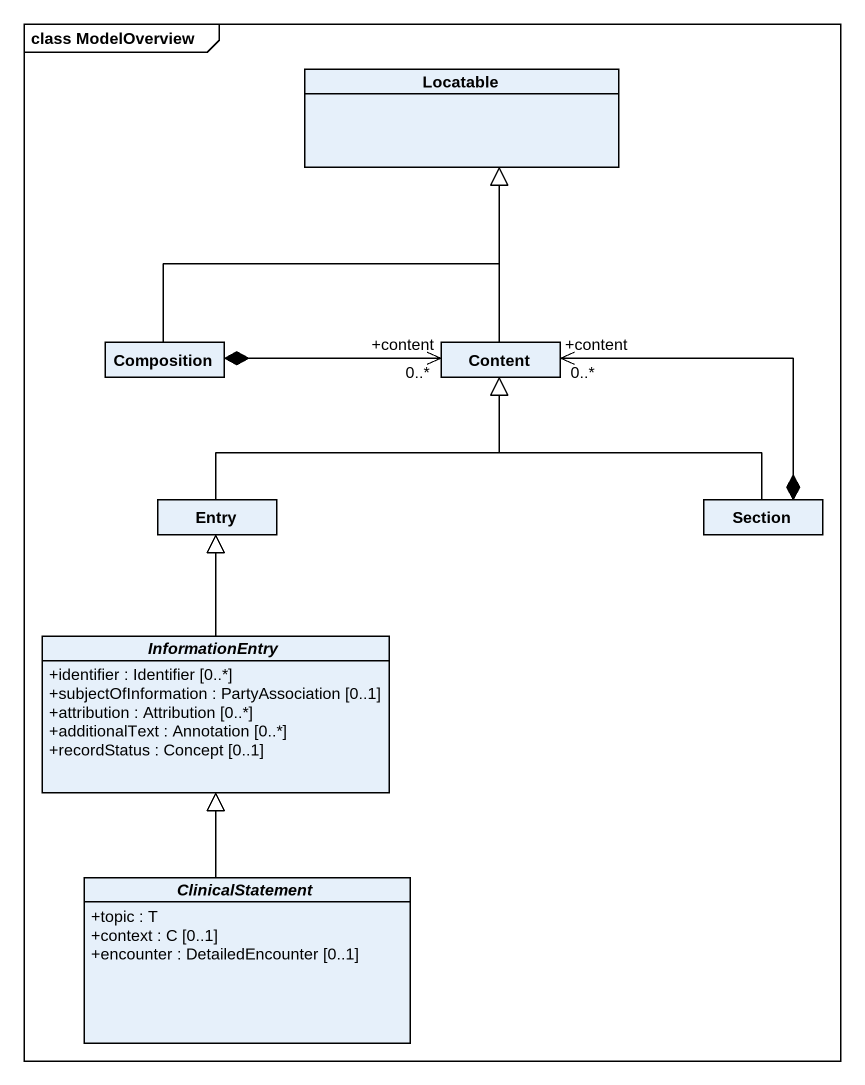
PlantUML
@startuml
mainframe class ModelOverview
hide circle
hide empty members
skinparam classAttributeIconSize 0
class Locatable
class Composition
class Content
class Entry
class Section
abstract class InformationEntry {
  +identifier : Identifier [0..*]
  +subjectOfInformation : PartyAssociation [0..1]
  +attribution : Attribution [0..*]
  +additionalText : Annotation [0..*]
  +recordStatus : Concept [0..1]
}
abstract class ClinicalStatement {
  +topic : T
  +context : C [0..1]
  +encounter : DetailedEncounter [0..1]
}
Composition -up-|> Locatable
Composition *-right-> "+content\n0..*" Content
Content -up-|> Locatable
Entry -right-|> Content
Section *-up-> "+content\n0..*" Content
Section -up-|> Content
InformationEntry -up-|> Entry
ClinicalStatement -up-|> InformationEntry
@enduml
